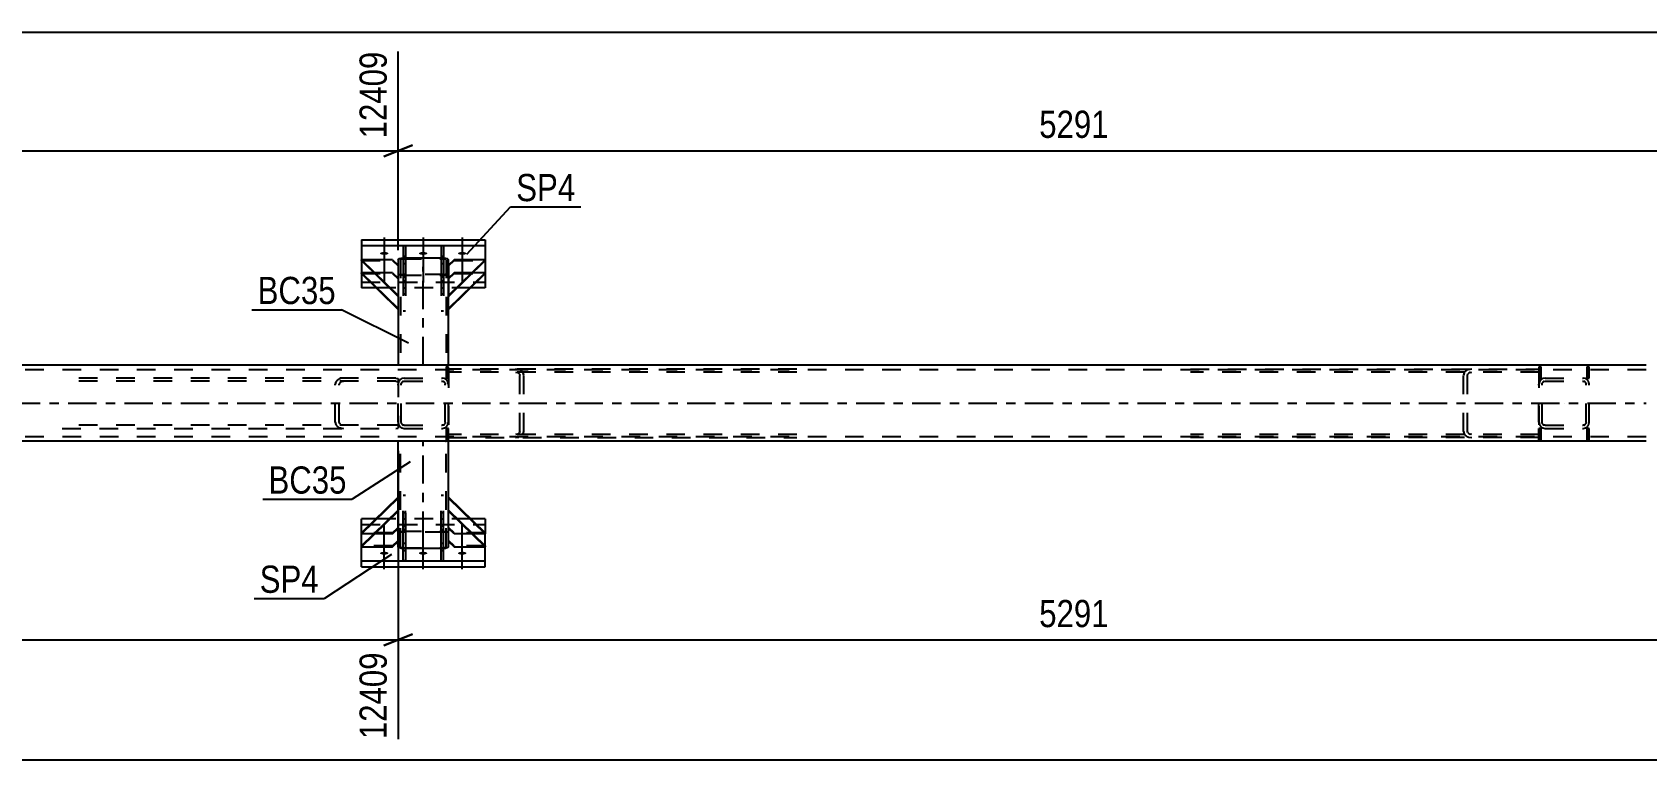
# Model space of a CAD drawing. Header units: millimetres. Extents: x -75 to 766, y -422 to 172.
# Drawn here: x 417.9 to 587.7, y -268.4 to -191.9 of the extents above; entities that cross this region are included whole.
import ezdxf

# ---------------------------------------------------------------- set-up
doc = ezdxf.new("R2010")
doc.units = ezdxf.units.MM
doc.linetypes.add('DXK_LINE_DOT2', pattern=[3.9198, 1.9599, -1.9599])
doc.linetypes.add('DXK_LINE_DOT3', pattern=[5.9187, 2.979, -0.9799, 0.9799, -0.9799])
doc.styles.add('Arial Narrow', font='ARIALN.TTF', dxfattribs={"height": 0.2})

# ---------------------------------------------------------------- blocks, each defined once
blk = doc.blocks.new('Part-386048478-48421 - 48412')
at = {"color": 7, "linetype": 'DXK_LINE_DOT2'}
for p, q in [((461.64, -227.31), (461.64, -234.51)), ((498.29, -227.31), (461.64, -227.31)), ((469.04, -227.36), (468.71, -227.31)), ((498.29, -227.63), (461.64, -227.63)), ((468.71, -227.63), (468.87, -227.66)), ((469.11, -227.83), (469.15, -227.95)), ((469.15, -233.87), (469.15, -227.95)), ((469.58, -227.95), (469.52, -227.71)), ((469.58, -233.87), (469.58, -227.95)), ((498.29, -234.19), (461.64, -234.19)), ((468.87, -234.17), (468.71, -234.19)), ((469.15, -233.87), (469.11, -234)), ((469.52, -234.12), (469.58, -233.87)), ((461.64, -234.51), (498.29, -234.51)), ((468.71, -234.51), (469.04, -234.47))]:
    blk.add_line(p, q, dxfattribs=at)
for centre, radius, start, end in [((468.84, -228.14), 0.802, 32.4104, 75.4453), ((468.77, -228.05), 0.401, 32.4104, 75.4453), ((468.77, -233.78), 0.401, 284.5547, 327.5896)]:
    blk.add_arc(centre, radius, start, end, dxfattribs=at)
blk = doc.blocks.new('Part-386048478-48477 - 48412')
at = {"color": 7, "linetype": 'DXK_LINE_DOT2'}
for p, q in [((581.64, -233.55), (581.4, -233.55)), ((581.4, -233.55), (581.4, -234.75)), ((581.64, -234.75), (581.64, -233.55)), ((581.4, -234.75), (581.64, -234.75))]:
    blk.add_line(p, q, dxfattribs=at)
blk = doc.blocks.new('Part-386048478-48478 - 48412')
at = {"color": 7, "linetype": 'DXK_LINE_DOT2'}
for p, q in [((576.6, -227.07), (576.36, -227.07)), ((576.36, -227.07), (576.36, -228.27)), ((576.36, -227.07), (576.36, -228.27)), ((576.6, -228.27), (576.6, -227.07)), ((576.6, -228.27), (576.6, -227.07)), ((576.36, -228.27), (576.6, -228.27))]:
    blk.add_line(p, q, dxfattribs=at)
blk = doc.blocks.new('Part-386048478-48480 - 48412')
at = {"color": 7, "linetype": 'DXK_LINE_DOT2'}
for p, q in [((461.64, -227.07), (461.4, -227.07)), ((461.4, -227.07), (461.4, -228.27)), ((461.64, -228.27), (461.64, -227.07)), ((461.4, -228.27), (461.64, -228.27))]:
    blk.add_line(p, q, dxfattribs=at)
blk = doc.blocks.new('Part-386048478-48425 - 48412')
at = {"color": 7, "linetype": 'DXK_LINE_DOT2'}
for p, q in [((576.41, -228.67), (576.36, -228.91)), ((576.36, -232.91), (576.36, -228.91)), ((576.68, -228.91), (576.7, -228.79)), ((576.68, -232.91), (576.68, -228.91)), ((577, -228.27), (576.76, -228.32)), ((576.88, -228.62), (577, -228.59)), ((577, -228.27), (581, -228.27)), ((577, -228.59), (581, -228.59)), ((581.24, -228.32), (581, -228.27)), ((581, -228.59), (581.12, -228.62)), ((581.3, -228.79), (581.32, -228.91)), ((581.32, -232.91), (581.32, -228.91)), ((581.64, -228.91), (581.59, -228.67)), ((581.64, -232.91), (581.64, -228.91)), ((576.36, -232.91), (576.41, -233.16)), ((576.7, -233.04), (576.68, -232.91)), ((576.76, -233.51), (577, -233.55)), ((577, -233.23), (576.88, -233.21)), ((577, -233.23), (581, -233.23)), ((577, -233.55), (581, -233.55)), ((581.12, -233.21), (581, -233.23)), ((581, -233.55), (581.24, -233.51)), ((581.32, -232.91), (581.3, -233.04)), ((581.59, -233.16), (581.64, -232.91))]:
    blk.add_line(p, q, dxfattribs=at)
at = {"color": 7, "linetype": 'DXK_LINE_DOT3'}
blk.add_line((579, -230.91), (579, -230.91), dxfattribs=at)
at = {"color": 7, "linetype": 'DXK_LINE_DOT2'}
for centre, radius, start, end in [((577, -228.91), 0.64, 112.5, 157.5), ((577, -228.91), 0.32, 112.5, 157.5), ((581, -228.91), 0.32, 22.5, 67.5), ((581, -228.91), 0.64, 22.5, 67.5), ((577, -232.91), 0.64, 202.5, 247.5), ((577, -232.91), 0.32, 202.5, 247.5), ((581, -232.91), 0.32, 292.5, 337.5), ((581, -232.91), 0.64, 292.5, 337.5)]:
    blk.add_arc(centre, radius, start, end, dxfattribs=at)
blk = doc.blocks.new('Part-386048478-48492 - 48412')
at = {"color": 7, "linetype": 'DXK_LINE_DOT2'}
for p, q in [((587.64, -227.39), (-40, -227.39)), ((587.64, -226.91), (-23.61, -226.91)), ((461.55, -226.91), (456.45, -226.91)), ((587.64, -234.43), (-40, -234.43)), ((587.64, -234.91), (-23.61, -234.91)), ((461.61, -234.91), (456.39, -234.91))]:
    blk.add_line(p, q, dxfattribs=at)
at = {"color": 2, "linetype": 'Continuous'}
for p, q in [((456.45, -226.91), (221.61, -226.91)), ((587.64, -226.91), (461.55, -226.91)), ((456.39, -234.91), (221.61, -234.91)), ((587.64, -234.91), (461.61, -234.91))]:
    blk.add_line(p, q, dxfattribs=at)
at = {"color": 7, "linetype": 'DXK_LINE_DOT3'}
blk.add_line((-40, -230.91), (587.64, -230.91), dxfattribs=at)
blk = doc.blocks.new('Part-386048478-48428 - 48412')
at = {"color": 7, "linetype": 'DXK_LINE_DOT2'}
for p, q in [((456.41, -228.67), (456.36, -228.91)), ((456.36, -232.91), (456.36, -228.91)), ((456.68, -228.91), (456.7, -228.79)), ((456.68, -232.91), (456.68, -228.91)), ((457, -228.27), (456.76, -228.32)), ((456.88, -228.62), (457, -228.59)), ((457, -228.27), (461, -228.27)), ((457, -228.59), (461, -228.59)), ((461.24, -228.32), (461, -228.27)), ((461, -228.59), (461.12, -228.62)), ((461.3, -228.79), (461.32, -228.91)), ((461.32, -232.91), (461.32, -228.91)), ((461.64, -228.91), (461.59, -228.67)), ((461.64, -232.91), (461.64, -228.91)), ((456.36, -232.91), (456.41, -233.16)), ((456.7, -233.04), (456.68, -232.91)), ((456.76, -233.51), (457, -233.55)), ((457, -233.23), (456.88, -233.21)), ((457, -233.23), (461, -233.23)), ((457, -233.55), (461, -233.55)), ((461.12, -233.21), (461, -233.23)), ((461, -233.55), (461.24, -233.51)), ((461.32, -232.91), (461.3, -233.04)), ((461.59, -233.16), (461.64, -232.91))]:
    blk.add_line(p, q, dxfattribs=at)
at = {"color": 7, "linetype": 'DXK_LINE_DOT3'}
blk.add_line((459, -230.91), (459, -230.91), dxfattribs=at)
at = {"color": 7, "linetype": 'DXK_LINE_DOT2'}
for centre, radius, start, end in [((457, -228.91), 0.64, 112.5, 157.5), ((457, -228.91), 0.32, 112.5, 157.5), ((461, -228.91), 0.32, 22.5, 67.5), ((461, -228.91), 0.64, 22.5, 67.5), ((457, -232.91), 0.64, 202.5, 247.5), ((457, -232.91), 0.32, 202.5, 247.5), ((461, -232.91), 0.32, 292.5, 337.5), ((461, -232.91), 0.64, 292.5, 337.5)]:
    blk.add_arc(centre, radius, start, end, dxfattribs=at)
blk = doc.blocks.new('Part-386048478-48433 - 48412')
at = {"color": 2, "linetype": 'Continuous'}
for p, q in [((456.5, -215.69), (456.66, -215.65)), ((456.66, -215.65), (456.84, -215.64)), ((456.84, -215.64), (456.88, -215.64)), ((460.88, -215.64), (457.12, -215.64)), ((461.16, -215.64), (461.12, -215.64)), ((461.16, -215.64), (461.34, -215.65)), ((461.34, -215.65), (461.5, -215.69)), ((456.36, -215.8), (456.4, -215.74)), ((456.36, -215.8), (456.36, -226.91)), ((456.4, -215.74), (456.5, -215.69)), ((461.5, -215.69), (461.6, -215.74)), ((461.6, -215.74), (461.64, -215.8)), ((461.64, -226.91), (461.64, -215.8)), ((461.55, -226.91), (456.45, -226.91))]:
    blk.add_line(p, q, dxfattribs=at)
at = {"color": 7, "linetype": 'DXK_LINE_DOT2'}
for p, q in [((457.12, -215.64), (456.88, -215.64)), ((461.12, -215.64), (460.88, -215.64)), ((456.4, -217.34), (456.36, -217.28)), ((456.5, -217.4), (456.4, -217.34)), ((456.62, -215.77), (456.6, -215.8)), ((456.6, -215.8), (456.6, -226.91)), ((456.6, -217.28), (456.62, -217.31)), ((456.67, -215.74), (456.62, -215.77)), ((456.62, -217.31), (456.67, -217.34)), ((456.75, -215.73), (456.67, -215.74)), ((456.67, -217.34), (456.75, -217.36)), ((456.84, -215.72), (456.75, -215.73)), ((456.75, -217.36), (456.84, -217.36)), ((456.84, -215.72), (461.16, -215.72)), ((461.16, -217.36), (456.84, -217.36)), ((461.25, -215.73), (461.16, -215.72)), ((461.16, -217.36), (461.25, -217.36)), ((461.33, -215.74), (461.25, -215.73)), ((461.25, -217.36), (461.33, -217.34)), ((461.38, -215.77), (461.33, -215.74)), ((461.33, -217.34), (461.34, -217.33)), ((461.34, -217.33), (461.38, -217.31)), ((461.4, -215.8), (461.38, -215.77)), ((461.38, -217.31), (461.4, -217.28)), ((461.4, -215.8), (461.4, -226.91)), ((461.6, -217.34), (461.5, -217.4)), ((461.64, -217.28), (461.6, -217.34)), ((456.66, -217.43), (456.5, -217.4)), ((456.84, -217.44), (456.66, -217.43)), ((456.84, -217.44), (461.16, -217.44)), ((461.34, -217.43), (461.16, -217.44)), ((461.5, -217.4), (461.34, -217.43)), ((456.45, -226.91), (456.36, -226.91)), ((461.38, -226.91), (461.4, -226.91)), ((461.55, -226.91), (461.64, -226.91))]:
    blk.add_line(p, q, dxfattribs=at)
at = {"color": 7, "linetype": 'DXK_LINE_DOT3'}
blk.add_line((459, -226.91), (459, -216.54), dxfattribs=at)
blk = doc.blocks.new('Part-386048478-48437 - 48412')
at = {"color": 7, "linetype": 'DXK_LINE_DOT2'}
for p, q in [((456.1, -228.27), (421.03, -228.27)), ((456.1, -228.59), (421.03, -228.59)), ((449.8, -228.67), (449.73, -228.91)), ((449.73, -232.91), (449.73, -228.91)), ((450.17, -228.91), (450.21, -228.79)), ((450.17, -232.91), (450.17, -228.91)), ((450.61, -228.27), (450.28, -228.32)), ((450.44, -228.62), (450.61, -228.59)), ((456.1, -228.27), (456.36, -228.31)), ((456.1, -228.59), (456.27, -228.62)), ((456.27, -228.62), (456.36, -228.66)), ((456.36, -228.31), (456.36, -233.52)), ((456.1, -233.23), (421.03, -233.23)), ((421.03, -233.55), (456.1, -233.55)), ((449.73, -232.91), (449.8, -233.16)), ((450.21, -233.04), (450.17, -232.91)), ((450.28, -233.51), (450.61, -233.55)), ((450.61, -233.23), (450.44, -233.21)), ((456.27, -233.21), (456.1, -233.23)), ((456.1, -233.55), (456.36, -233.52)), ((456.36, -233.17), (456.27, -233.21))]:
    blk.add_line(p, q, dxfattribs=at)
for centre, radius, start, end in [((450.48, -229.1), 0.802, 104.5547, 147.5896), ((450.54, -229.01), 0.401, 104.5547, 147.5896), ((450.48, -232.73), 0.802, 212.4104, 255.4453), ((450.54, -232.82), 0.401, 212.4104, 255.4453)]:
    blk.add_arc(centre, radius, start, end, dxfattribs=at)
blk = doc.blocks.new('Part-386048478-48438 - 48412')
at = {"color": 7, "linetype": 'DXK_LINE_DOT2'}
for p, q in [((539.71, -227.31), (576.36, -227.31)), ((569.29, -227.31), (568.96, -227.36)), ((576.36, -227.31), (576.36, -234.51)), ((576.36, -227.63), (539.71, -227.63)), ((568.48, -227.71), (568.42, -227.95)), ((568.42, -233.87), (568.42, -227.95)), ((568.85, -227.95), (568.89, -227.83)), ((568.85, -233.87), (568.85, -227.95)), ((569.13, -227.66), (569.29, -227.63)), ((576.36, -234.19), (539.71, -234.19)), ((568.42, -233.87), (568.48, -234.12)), ((568.89, -234), (568.85, -233.87)), ((569.29, -234.19), (569.13, -234.17)), ((576.36, -234.51), (539.71, -234.51)), ((568.96, -234.47), (569.29, -234.51))]:
    blk.add_line(p, q, dxfattribs=at)
for centre, radius, start, end in [((569.16, -228.14), 0.802, 104.5547, 147.5896), ((569.23, -228.05), 0.401, 104.5547, 147.5896), ((569.16, -233.69), 0.802, 212.4104, 255.4453), ((569.23, -233.78), 0.401, 212.4104, 255.4453)]:
    blk.add_arc(centre, radius, start, end, dxfattribs=at)
blk = doc.blocks.new('Part-386048478-48444 - 48412')
at = {"color": 2, "linetype": 'Continuous'}
for p, q in [((456.36, -246.03), (456.36, -234.91)), ((461.61, -234.91), (456.39, -234.91)), ((461.64, -246.03), (461.64, -234.91)), ((456.4, -246.09), (456.36, -246.03)), ((456.5, -246.14), (456.4, -246.09)), ((456.66, -246.18), (456.5, -246.14)), ((456.84, -246.19), (456.66, -246.18)), ((456.84, -246.19), (456.88, -246.19)), ((460.88, -246.19), (457.12, -246.19)), ((461.16, -246.19), (461.12, -246.19)), ((461.34, -246.18), (461.16, -246.19)), ((461.5, -246.14), (461.34, -246.18)), ((461.6, -246.09), (461.5, -246.14)), ((461.64, -246.03), (461.6, -246.09))]:
    blk.add_line(p, q, dxfattribs=at)
at = {"color": 7, "linetype": 'DXK_LINE_DOT2'}
for p, q in [((456.39, -234.91), (456.36, -234.91)), ((456.36, -234.91), (456.39, -234.91)), ((456.6, -246.03), (456.6, -234.91)), ((461.33, -234.91), (461.34, -234.91)), ((461.34, -234.91), (461.38, -234.91)), ((461.38, -234.91), (461.4, -234.91)), ((461.4, -246.03), (461.4, -234.91)), ((461.64, -234.91), (461.61, -234.91)), ((461.64, -234.91), (461.61, -234.91)), ((456.36, -244.55), (456.4, -244.49)), ((456.4, -244.49), (456.5, -244.43)), ((456.5, -244.43), (456.66, -244.4)), ((456.62, -244.52), (456.6, -244.55)), ((456.67, -244.49), (456.62, -244.52)), ((456.66, -244.4), (456.84, -244.38)), ((456.75, -244.47), (456.67, -244.49)), ((456.84, -244.47), (456.75, -244.47)), ((456.84, -244.38), (461.16, -244.38)), ((461.16, -244.47), (456.84, -244.47)), ((461.16, -244.38), (461.34, -244.4)), ((461.25, -244.47), (461.16, -244.47)), ((461.33, -244.49), (461.25, -244.47)), ((461.38, -244.52), (461.33, -244.49)), ((461.34, -244.4), (461.5, -244.43)), ((461.4, -244.55), (461.38, -244.52)), ((461.5, -244.43), (461.6, -244.49)), ((461.6, -244.49), (461.64, -244.55)), ((456.6, -246.03), (456.62, -246.06)), ((456.62, -246.06), (456.67, -246.08)), ((456.67, -246.08), (456.75, -246.1)), ((456.75, -246.1), (456.84, -246.11)), ((456.84, -246.11), (461.16, -246.11)), ((457.12, -246.19), (456.88, -246.19)), ((461.12, -246.19), (460.88, -246.19)), ((461.16, -246.11), (461.25, -246.1)), ((461.25, -246.1), (461.33, -246.08)), ((461.33, -246.08), (461.38, -246.06)), ((461.38, -246.06), (461.4, -246.03))]:
    blk.add_line(p, q, dxfattribs=at)
at = {"color": 7, "linetype": 'DXK_LINE_DOT3'}
blk.add_line((459, -245.29), (459, -234.91), dxfattribs=at)
blk = doc.blocks.new('Part-386048478-48446 - 48412')
at = {"color": 2, "linetype": 'Continuous'}
for p, q in [((454.04, -243.06), (452.5, -243.06)), ((452.5, -244.64), (452.5, -243.06)), ((465.5, -243.06), (463.96, -243.06)), ((465.5, -243.06), (465.5, -244.64)), ((452.5, -246.01), (452.5, -244.64)), ((452.5, -248.11), (452.5, -246.01)), ((465.5, -246.01), (465.5, -244.64)), ((465.5, -248.11), (465.5, -246.01)), ((452.5, -247.51), (465.5, -247.51)), ((452.5, -248.11), (465.5, -248.11))]:
    blk.add_line(p, q, dxfattribs=at)
at = {"color": 7, "linetype": 'DXK_LINE_DOT2'}
for p, q in [((452.5, -243.67), (465.5, -243.67)), ((463.96, -243.06), (454.04, -243.06)), ((452.5, -244.64), (452.5, -244.64)), ((452.5, -246.01), (452.5, -246.01)), ((465.5, -244.64), (465.5, -244.64)), ((465.5, -244.64), (465.5, -244.64)), ((465.5, -246.01), (465.5, -246.01)), ((465.5, -246.01), (465.5, -246.01))]:
    blk.add_line(p, q, dxfattribs=at)
blk = doc.blocks.new('Part-386048478-48520 - 48412')
at = {"color": 7, "linetype": 'DXK_LINE_DOT2'}
for p, q in [((456.88, -244.18), (456.88, -240.63)), ((457.12, -240.63), (456.88, -240.63)), ((457.12, -244.18), (457.12, -240.63)), ((456.88, -243.06), (457.12, -243.06)), ((456.88, -243.82), (457.12, -243.82)), ((456.88, -244.18), (457.12, -244.18))]:
    blk.add_line(p, q, dxfattribs=at)
blk = doc.blocks.new('Part-386048478-48469 - 48412')
at = {"color": 2, "linetype": 'Continuous'}
for p, q in [((452.5, -213.72), (465.5, -213.72)), ((452.5, -213.72), (452.5, -215.82)), ((465.5, -213.72), (465.5, -215.82)), ((452.5, -214.32), (465.5, -214.32)), ((452.5, -215.82), (452.5, -217.18)), ((452.5, -217.19), (452.5, -218.76)), ((465.5, -215.82), (465.5, -217.18)), ((465.5, -217.19), (465.5, -218.76)), ((454.04, -218.76), (452.5, -218.76)), ((465.5, -218.76), (463.96, -218.76))]:
    blk.add_line(p, q, dxfattribs=at)
at = {"color": 7, "linetype": 'DXK_LINE_DOT2'}
for p, q in [((452.5, -215.82), (452.5, -215.82)), ((452.5, -215.82), (452.5, -215.82)), ((452.5, -217.18), (452.5, -217.19)), ((452.5, -217.18), (452.5, -217.19)), ((465.5, -215.82), (465.5, -215.82)), ((465.5, -215.82), (465.5, -215.82)), ((465.5, -217.18), (465.5, -217.19)), ((465.5, -217.18), (465.5, -217.19)), ((452.5, -218.16), (465.5, -218.16)), ((463.96, -218.76), (454.04, -218.76))]:
    blk.add_line(p, q, dxfattribs=at)
blk = doc.blocks.new('Part-386048478-48476 - 48412')
at = {"color": 7, "linetype": 'DXK_LINE_DOT2'}
for p, q in [((581.64, -227.07), (581.4, -227.07)), ((581.4, -227.07), (581.4, -228.27)), ((581.64, -228.27), (581.64, -227.07)), ((581.4, -228.27), (581.64, -228.27))]:
    blk.add_line(p, q, dxfattribs=at)
blk = doc.blocks.new('Part-386048478-48479 - 48412')
at = {"color": 7, "linetype": 'DXK_LINE_DOT2'}
for p, q in [((576.6, -233.55), (576.36, -233.55)), ((576.36, -234.75), (576.36, -233.55)), ((576.36, -233.55), (576.36, -234.75)), ((576.6, -234.75), (576.6, -233.55)), ((576.6, -234.75), (576.6, -233.55)), ((576.36, -234.75), (576.6, -234.75))]:
    blk.add_line(p, q, dxfattribs=at)
blk = doc.blocks.new('Part-386048478-48481 - 48412')
at = {"color": 7, "linetype": 'DXK_LINE_DOT2'}
for p, q in [((461.64, -233.55), (461.4, -233.55)), ((461.4, -233.55), (461.4, -234.75)), ((461.64, -234.75), (461.64, -233.55)), ((461.4, -234.75), (461.64, -234.75))]:
    blk.add_line(p, q, dxfattribs=at)
blk = doc.blocks.new('Part-386048478-48521 - 48412')
at = {"color": 7, "linetype": 'DXK_LINE_DOT2'}
for p, q in [((460.88, -244.18), (460.88, -240.63)), ((461.12, -240.63), (460.88, -240.63)), ((461.12, -244.18), (461.12, -240.63)), ((460.88, -243.06), (461.12, -243.06)), ((460.88, -243.82), (461.12, -243.82)), ((460.88, -244.18), (461.12, -244.18))]:
    blk.add_line(p, q, dxfattribs=at)
blk = doc.blocks.new('Part-386048478-48522 - 48412')
at = {"color": 2, "linetype": 'Continuous'}
for p, q in [((456.88, -247.51), (456.88, -242.43)), ((457.12, -242.43), (456.88, -242.43)), ((457.12, -242.43), (457.12, -247.51)), ((457.12, -247.51), (456.88, -247.51))]:
    blk.add_line(p, q, dxfattribs=at)
at = {"color": 7, "linetype": 'DXK_LINE_DOT2'}
for p, q in [((456.88, -245.63), (457.12, -245.63)), ((456.88, -246.4), (457.12, -246.4))]:
    blk.add_line(p, q, dxfattribs=at)
blk = doc.blocks.new('Part-386048478-48523 - 48412')
at = {"color": 2, "linetype": 'Continuous'}
for p, q in [((460.88, -247.51), (460.88, -242.43)), ((461.12, -242.43), (460.88, -242.43)), ((461.12, -247.51), (461.12, -242.43)), ((460.88, -247.51), (461.12, -247.51))]:
    blk.add_line(p, q, dxfattribs=at)
at = {"color": 7, "linetype": 'DXK_LINE_DOT2'}
for p, q in [((460.88, -245.63), (461.12, -245.63)), ((460.88, -246.4), (461.12, -246.4))]:
    blk.add_line(p, q, dxfattribs=at)
blk = doc.blocks.new('Part-386048478-48524 - 48412')
at = {"color": 2, "linetype": 'Continuous'}
for p, q in [((452.5, -245.93), (456.36, -242.17)), ((456.36, -242.25), (452.5, -246.01)), ((452.5, -246.01), (452.5, -245.93)), ((452.5, -246.01), (455.76, -246.01)), ((455.76, -246.01), (456.36, -245.45))]:
    blk.add_line(p, q, dxfattribs=at)
at = {"color": 7, "linetype": 'DXK_LINE_DOT2'}
for p, q in [((456.36, -245.45), (456.36, -242.17)), ((455.76, -245.93), (452.5, -245.93)), ((455.76, -245.93), (456.36, -245.37)), ((455.76, -246.01), (455.76, -245.93))]:
    blk.add_line(p, q, dxfattribs=at)
blk = doc.blocks.new('Part-386048478-48525 - 48412')
at = {"color": 2, "linetype": 'Continuous'}
for p, q in [((452.5, -244.56), (456.36, -240.8)), ((456.36, -240.89), (452.5, -244.64)), ((452.5, -244.64), (452.5, -244.56)), ((453.82, -244.64), (452.5, -244.64))]:
    blk.add_line(p, q, dxfattribs=at)
at = {"color": 7, "linetype": 'DXK_LINE_DOT2'}
for p, q in [((456.36, -244.08), (456.36, -240.8)), ((455.76, -244.56), (456.36, -244)), ((455.76, -244.64), (456.36, -244.08)), ((455.76, -244.56), (452.5, -244.56)), ((455.76, -244.64), (453.82, -244.64)), ((455.76, -244.64), (455.76, -244.56))]:
    blk.add_line(p, q, dxfattribs=at)
blk = doc.blocks.new('Part-386048478-48526 - 48412')
at = {"color": 2, "linetype": 'Continuous'}
for p, q in [((461.64, -242.17), (465.5, -245.93)), ((461.64, -242.25), (465.5, -246.01)), ((461.64, -245.45), (462.24, -246.01)), ((462.24, -246.01), (465.5, -246.01)), ((465.5, -245.93), (465.5, -246.01))]:
    blk.add_line(p, q, dxfattribs=at)
at = {"color": 7, "linetype": 'DXK_LINE_DOT2'}
for p, q in [((461.64, -245.45), (461.64, -242.17)), ((462.24, -245.93), (461.64, -245.37)), ((465.5, -245.93), (462.24, -245.93)), ((462.24, -245.93), (462.24, -246.01))]:
    blk.add_line(p, q, dxfattribs=at)
blk = doc.blocks.new('Part-386048478-48527 - 48412')
at = {"color": 2, "linetype": 'Continuous'}
for p, q in [((461.64, -240.8), (465.5, -244.56)), ((461.64, -240.89), (465.5, -244.64)), ((465.5, -244.64), (464.18, -244.64)), ((465.5, -244.56), (465.5, -244.64))]:
    blk.add_line(p, q, dxfattribs=at)
at = {"color": 7, "linetype": 'DXK_LINE_DOT2'}
for p, q in [((461.64, -244.08), (461.64, -240.8)), ((462.24, -244.56), (461.64, -244)), ((462.24, -244.64), (461.64, -244.08)), ((465.5, -244.56), (462.24, -244.56)), ((462.24, -244.64), (462.24, -244.56)), ((464.18, -244.64), (462.24, -244.64))]:
    blk.add_line(p, q, dxfattribs=at)
blk = doc.blocks.new('Part-386048478-48528 - 48412')
at = {"color": 2, "linetype": 'Continuous'}
for p, q in [((460.88, -214.32), (461.12, -214.32)), ((460.88, -214.32), (460.88, -219.4)), ((461.12, -214.32), (461.12, -219.4)), ((460.88, -219.4), (461.12, -219.4))]:
    blk.add_line(p, q, dxfattribs=at)
at = {"color": 7, "linetype": 'DXK_LINE_DOT2'}
for p, q in [((460.88, -214.32), (460.88, -214.32)), ((460.88, -214.32), (460.88, -214.32)), ((460.88, -215.43), (461.12, -215.43)), ((461.12, -214.32), (461.12, -214.32)), ((461.12, -214.32), (461.12, -214.32)), ((460.88, -216.2), (461.12, -216.2))]:
    blk.add_line(p, q, dxfattribs=at)
blk = doc.blocks.new('Part-386048478-48529 - 48412')
at = {"color": 2, "linetype": 'Continuous'}
for p, q in [((456.88, -214.32), (457.12, -214.32)), ((456.88, -214.32), (456.88, -219.4)), ((457.12, -214.32), (457.12, -219.4)), ((456.88, -219.4), (457.12, -219.4))]:
    blk.add_line(p, q, dxfattribs=at)
at = {"color": 7, "linetype": 'DXK_LINE_DOT2'}
for p, q in [((456.88, -214.32), (456.88, -214.32)), ((456.88, -214.32), (456.88, -214.32)), ((456.88, -215.43), (457.12, -215.43)), ((457.12, -214.32), (457.12, -214.32)), ((457.12, -214.32), (457.12, -214.32)), ((456.88, -216.2), (457.12, -216.2))]:
    blk.add_line(p, q, dxfattribs=at)
blk = doc.blocks.new('Part-386048478-48530 - 48412')
at = {"color": 7, "linetype": 'DXK_LINE_DOT2'}
for p, q in [((461.12, -217.65), (460.88, -217.65)), ((460.88, -217.65), (460.88, -221.2)), ((460.88, -218.01), (461.12, -218.01)), ((460.88, -218.76), (461.12, -218.76)), ((461.12, -217.65), (461.12, -221.2)), ((461.12, -221.2), (460.88, -221.2))]:
    blk.add_line(p, q, dxfattribs=at)
blk = doc.blocks.new('Part-386048478-48531 - 48412')
at = {"color": 7, "linetype": 'DXK_LINE_DOT2'}
for p, q in [((457.12, -217.65), (456.88, -217.65)), ((456.88, -217.65), (456.88, -221.2)), ((456.88, -218.01), (457.12, -218.01)), ((456.88, -218.76), (457.12, -218.76)), ((457.12, -217.65), (457.12, -221.2)), ((457.12, -221.2), (456.88, -221.2))]:
    blk.add_line(p, q, dxfattribs=at)
blk = doc.blocks.new('Part-386048478-48532 - 48412')
at = {"color": 2, "linetype": 'Continuous'}
for p, q in [((452.5, -215.9), (452.5, -215.82)), ((455.76, -215.82), (452.5, -215.82)), ((452.5, -215.82), (456.36, -219.58)), ((456.36, -219.66), (452.5, -215.9)), ((455.76, -215.82), (456.36, -216.38))]:
    blk.add_line(p, q, dxfattribs=at)
at = {"color": 7, "linetype": 'DXK_LINE_DOT2'}
for p, q in [((452.5, -215.9), (455.76, -215.9)), ((455.76, -215.9), (455.76, -215.82)), ((455.76, -215.9), (456.36, -216.46)), ((456.36, -216.38), (456.36, -219.66))]:
    blk.add_line(p, q, dxfattribs=at)
blk = doc.blocks.new('Part-386048478-48533 - 48412')
at = {"color": 2, "linetype": 'Continuous'}
for p, q in [((452.5, -217.27), (452.5, -217.18)), ((453.82, -217.18), (452.5, -217.18)), ((452.5, -217.18), (456.36, -220.94)), ((456.36, -221.03), (452.5, -217.27))]:
    blk.add_line(p, q, dxfattribs=at)
at = {"color": 7, "linetype": 'DXK_LINE_DOT2'}
for p, q in [((452.5, -217.27), (455.76, -217.27)), ((455.76, -217.18), (453.82, -217.18)), ((455.76, -217.27), (455.76, -217.18)), ((455.76, -217.18), (456.36, -217.75)), ((455.76, -217.27), (456.36, -217.83)), ((456.36, -217.75), (456.36, -221.03))]:
    blk.add_line(p, q, dxfattribs=at)
blk = doc.blocks.new('Part-386048478-48534 - 48412')
at = {"color": 2, "linetype": 'Continuous'}
for p, q in [((462.24, -215.82), (461.64, -216.38)), ((461.64, -219.58), (465.5, -215.82)), ((461.64, -219.66), (465.5, -215.9)), ((465.5, -215.82), (462.24, -215.82)), ((465.5, -215.82), (465.5, -215.9))]:
    blk.add_line(p, q, dxfattribs=at)
at = {"color": 7, "linetype": 'DXK_LINE_DOT2'}
for p, q in [((461.64, -216.46), (462.24, -215.9)), ((461.64, -216.38), (461.64, -219.66)), ((462.24, -215.82), (462.24, -215.9)), ((462.24, -215.9), (465.5, -215.9))]:
    blk.add_line(p, q, dxfattribs=at)
blk = doc.blocks.new('Part-386048478-48535 - 48412')
at = {"color": 2, "linetype": 'Continuous'}
for p, q in [((461.64, -220.94), (465.5, -217.18)), ((461.64, -221.03), (465.5, -217.27)), ((465.5, -217.18), (464.18, -217.18)), ((465.5, -217.18), (465.5, -217.27))]:
    blk.add_line(p, q, dxfattribs=at)
at = {"color": 7, "linetype": 'DXK_LINE_DOT2'}
for p, q in [((462.24, -217.18), (461.64, -217.75)), ((461.64, -217.83), (462.24, -217.27)), ((464.18, -217.18), (462.24, -217.18)), ((462.24, -217.18), (462.24, -217.27)), ((462.24, -217.27), (465.5, -217.27)), ((461.64, -217.75), (461.64, -221.03))]:
    blk.add_line(p, q, dxfattribs=at)
blk = doc.blocks.new('Bolt-386048478-48589 - 48412')
at = {"linetype": 'Continuous'}
for points in [[(454.9, -246.84), (454.81, -246.84), (454.72, -246.83), (454.64, -246.81), (454.57, -246.79), (454.52, -246.77), (454.48, -246.74), (454.46, -246.71), (454.46, -246.67), (454.48, -246.64), (454.52, -246.61), (454.57, -246.59), (454.64, -246.57), (454.72, -246.55), (454.81, -246.54), (454.9, -246.54), (454.99, -246.54), (455.08, -246.55), (455.16, -246.57), (455.23, -246.59), (455.28, -246.61), (455.32, -246.64), (455.34, -246.67), (455.34, -246.71), (455.32, -246.74), (455.28, -246.77), (455.23, -246.79), (455.16, -246.81), (455.08, -246.83), (454.99, -246.84)], [(458.98, -246.84), (458.89, -246.84), (458.8, -246.83), (458.72, -246.81), (458.65, -246.79), (458.6, -246.77), (458.56, -246.74), (458.54, -246.71), (458.54, -246.67), (458.56, -246.64), (458.6, -246.61), (458.65, -246.59), (458.72, -246.57), (458.8, -246.55), (458.89, -246.54), (458.98, -246.54), (459.07, -246.54), (459.16, -246.55), (459.24, -246.57), (459.31, -246.59), (459.36, -246.61), (459.4, -246.64), (459.42, -246.67), (459.42, -246.71), (459.4, -246.74), (459.36, -246.77), (459.31, -246.79), (459.24, -246.81), (459.16, -246.83), (459.07, -246.84)], [(463.1, -246.84), (463.01, -246.84), (462.92, -246.83), (462.84, -246.81), (462.77, -246.79), (462.72, -246.77), (462.68, -246.74), (462.66, -246.71), (462.66, -246.67), (462.68, -246.64), (462.72, -246.61), (462.77, -246.59), (462.84, -246.57), (462.92, -246.55), (463.01, -246.54), (463.1, -246.54), (463.19, -246.54), (463.28, -246.55), (463.36, -246.57), (463.43, -246.59), (463.48, -246.61), (463.52, -246.64), (463.54, -246.67), (463.54, -246.71), (463.52, -246.74), (463.48, -246.77), (463.43, -246.79), (463.36, -246.81), (463.28, -246.83), (463.19, -246.84)]]:
    blk.add_hatch(color=1, dxfattribs=at).paths.add_polyline_path(points)
at = {"color": 1, "linetype": 'DXK_LINE_DOT2'}
for p, q in [((454.9, -245.58), (454.9, -242.46)), ((458.98, -245.58), (458.98, -242.46)), ((463.1, -245.58), (463.1, -242.46)), ((454.9, -246.97), (454.9, -243.85)), ((463.1, -246.97), (463.1, -243.85))]:
    blk.add_line(p, q, dxfattribs=at)
at = {"color": 1, "linetype": 'Continuous'}
for p, q in [((454.9, -248.38), (454.9, -245.26)), ((458.98, -248.38), (458.98, -245.26)), ((463.1, -248.38), (463.1, -245.26))]:
    blk.add_line(p, q, dxfattribs=at)
blk = doc.blocks.new('Bolt-386048478-48597 - 48412')
at = {"linetype": 'Continuous'}
for points in [[(454.9, -214.99), (454.99, -214.99), (455.08, -215), (455.16, -215.02), (455.23, -215.04), (455.28, -215.06), (455.32, -215.09), (455.34, -215.12), (455.34, -215.16), (455.32, -215.19), (455.28, -215.21), (455.23, -215.24), (455.16, -215.26), (455.08, -215.28), (454.99, -215.29), (454.9, -215.29), (454.81, -215.29), (454.72, -215.28), (454.64, -215.26), (454.57, -215.24), (454.52, -215.21), (454.48, -215.19), (454.46, -215.16), (454.46, -215.12), (454.48, -215.09), (454.52, -215.06), (454.57, -215.04), (454.64, -215.02), (454.72, -215), (454.81, -214.99)], [(458.98, -214.99), (459.07, -214.99), (459.16, -215), (459.24, -215.02), (459.31, -215.04), (459.36, -215.06), (459.4, -215.09), (459.42, -215.12), (459.42, -215.16), (459.4, -215.19), (459.36, -215.21), (459.31, -215.24), (459.24, -215.26), (459.16, -215.28), (459.07, -215.29), (458.98, -215.29), (458.89, -215.29), (458.8, -215.28), (458.72, -215.26), (458.65, -215.24), (458.6, -215.21), (458.56, -215.19), (458.54, -215.16), (458.54, -215.12), (458.56, -215.09), (458.6, -215.06), (458.65, -215.04), (458.72, -215.02), (458.8, -215), (458.89, -214.99)], [(463.1, -214.99), (463.19, -214.99), (463.28, -215), (463.36, -215.02), (463.43, -215.04), (463.48, -215.06), (463.52, -215.09), (463.54, -215.12), (463.54, -215.16), (463.52, -215.19), (463.48, -215.21), (463.43, -215.24), (463.36, -215.26), (463.28, -215.28), (463.19, -215.29), (463.1, -215.29), (463.01, -215.29), (462.92, -215.28), (462.84, -215.26), (462.77, -215.24), (462.72, -215.21), (462.68, -215.19), (462.66, -215.16), (462.66, -215.12), (462.68, -215.09), (462.72, -215.06), (462.77, -215.04), (462.84, -215.02), (462.92, -215), (463.01, -214.99)]]:
    blk.add_hatch(color=1, dxfattribs=at).paths.add_polyline_path(points)
at = {"color": 1, "linetype": 'Continuous'}
for p, q in [((454.9, -213.45), (454.9, -216.57)), ((458.98, -213.45), (458.98, -216.57)), ((463.1, -213.45), (463.1, -216.57))]:
    blk.add_line(p, q, dxfattribs=at)
at = {"color": 1, "linetype": 'DXK_LINE_DOT2'}
for p, q in [((454.9, -214.84), (454.9, -217.96)), ((463.1, -214.84), (463.1, -217.96)), ((454.9, -216.25), (454.9, -219.37)), ((458.98, -216.25), (458.98, -219.37)), ((463.1, -216.25), (463.1, -219.37))]:
    blk.add_line(p, q, dxfattribs=at)
blk = doc.blocks.new('StraightDimension-386048478-49889 - 48412')
at = {"color": 7, "linetype": 'Continuous'}
for p, q in [((456.36, -214.8), (456.36, -193.89)), ((598.54, -221.11), (598.54, -193.89)), ((457.86, -203.73), (454.86, -204.93)), ((597.04, -204.93), (600.04, -203.73)), ((456.36, -204.33), (598.54, -204.33))]:
    blk.add_line(p, q, dxfattribs=at)
at = {"color": 0, "linetype": 'Continuous'}
blk.add_wipeout([(597.94, -193.29), (593.74, -193.29), (593.74, -203.63), (597.94, -203.63)], dxfattribs=at)
at = {"color": 0}
blk.add_wipeout([(531.71, -203.58), (531.71, -199.38), (523.19, -199.38), (523.19, -203.58)], dxfattribs=at)
at = {"color": 3, "linetype": 'Continuous', "style": 'Arial Narrow'}
blk.add_text('17700', height=2.863, rotation=90.0002, dxfattribs=at).set_placement((597.34, -203.03))
at = {"color": 3, "style": 'Arial Narrow'}
blk.add_text('5291', height=2.863, dxfattribs=at).set_placement((523.79, -202.98))
blk = doc.blocks.new('StraightDimension-386048478-49890 - 48412')
at = {"color": 7, "linetype": 'Continuous'}
for p, q in [((456.36, -214.8), (456.36, -193.89)), ((454.86, -204.93), (457.86, -203.73)), ((216.36, -204.33), (456.36, -204.33))]:
    blk.add_line(p, q, dxfattribs=at)
at = {"color": 0, "linetype": 'Continuous'}
blk.add_wipeout([(455.76, -193.29), (451.56, -193.29), (451.56, -203.63), (455.76, -203.63)], dxfattribs=at)
at = {"color": 3, "linetype": 'Continuous', "style": 'Arial Narrow'}
blk.add_text('12409', height=2.863, rotation=90.0002, dxfattribs=at).set_placement((455.16, -203.03))
blk = doc.blocks.new('StraightDimension-386048478-54015 - 48412')
at = {"color": 7, "linetype": 'Continuous'}
blk.add_line((-40, -191.87), (598.54, -191.87), dxfattribs=at)
blk = doc.blocks.new('StraightDimension-386048478-54082 - 48412')
at = {"color": 7, "linetype": 'Continuous'}
for p, q in [((456.36, -235.91), (456.36, -266.26)), ((598.54, -235.91), (598.54, -266.26)), ((457.86, -255.22), (454.86, -256.42)), ((456.36, -255.82), (598.54, -255.82)), ((597.04, -256.42), (600.04, -255.22))]:
    blk.add_line(p, q, dxfattribs=at)
at = {"color": 0}
blk.add_wipeout([(531.71, -255.07), (531.71, -250.87), (523.19, -250.87), (523.19, -255.07)], dxfattribs=at)
at = {"color": 0, "linetype": 'Continuous'}
blk.add_wipeout([(597.94, -256.52), (593.74, -256.52), (593.74, -266.86), (597.94, -266.86)], dxfattribs=at)
at = {"color": 3, "style": 'Arial Narrow'}
blk.add_text('5291', height=2.863, dxfattribs=at).set_placement((523.79, -254.47))
at = {"color": 3, "linetype": 'Continuous', "style": 'Arial Narrow'}
blk.add_text('17700', height=2.863, rotation=90.0002, dxfattribs=at).set_placement((597.34, -266.26))
blk = doc.blocks.new('StraightDimension-386048478-54083 - 48412')
at = {"color": 7, "linetype": 'Continuous'}
for p, q in [((456.36, -235.91), (456.36, -266.26)), ((216.36, -255.82), (456.36, -255.82)), ((454.86, -256.42), (457.86, -255.22))]:
    blk.add_line(p, q, dxfattribs=at)
at = {"color": 0, "linetype": 'Continuous'}
blk.add_wipeout([(455.76, -256.52), (451.56, -256.52), (451.56, -266.86), (455.76, -266.86)], dxfattribs=at)
at = {"color": 3, "linetype": 'Continuous', "style": 'Arial Narrow'}
blk.add_text('12409', height=2.863, rotation=90.0002, dxfattribs=at).set_placement((455.16, -266.26))
blk = doc.blocks.new('StraightDimension-386048478-54117 - 48412')
at = {"color": 7, "linetype": 'Continuous'}
blk.add_line((-41, -268.43), (599.54, -268.43), dxfattribs=at)
blk = doc.blocks.new('Mark-386048478-50011 - 48412')
at = {"color": 0}
blk.add_wipeout([(448.01, -250.86), (448.01, -247.86), (441.8, -247.86), (441.8, -250.86)], dxfattribs=at)
blk.add_wipeout([(448.01, -250.86), (448.01, -247.86), (441.8, -247.86), (441.8, -250.86)], dxfattribs=at)
at = {"color": 30, "linetype": 'Continuous'}
for p in [(455.67, -246.84), (441.2, -251.46)]:
    blk.add_line(p, (448.61, -251.46), dxfattribs=at)
at = {"color": 3, "style": 'Arial Narrow'}
blk.add_text('SP4', height=2.863, dxfattribs=at).set_placement((441.8, -250.86))
blk = doc.blocks.new('Mark-386048478-49999 - 48412')
at = {"color": 0}
blk.add_wipeout([(449.8, -220.47), (449.8, -217.47), (441.58, -217.47), (441.58, -220.47)], dxfattribs=at)
blk.add_wipeout([(449.8, -220.47), (449.8, -217.47), (441.58, -217.47), (441.58, -220.47)], dxfattribs=at)
at = {"color": 30, "linetype": 'Continuous'}
for p in [(440.98, -221.07), (457.45, -224.59)]:
    blk.add_line(p, (450.4, -221.07), dxfattribs=at)
at = {"color": 3, "style": 'Arial Narrow'}
blk.add_text('BC35', height=2.863, dxfattribs=at).set_placement((441.58, -220.47))
blk = doc.blocks.new('Mark-386048478-50008 - 48412')
at = {"color": 0}
blk.add_wipeout([(450.94, -240.42), (450.94, -237.42), (442.72, -237.42), (442.72, -240.42)], dxfattribs=at)
blk.add_wipeout([(450.94, -240.42), (450.94, -237.42), (442.72, -237.42), (442.72, -240.42)], dxfattribs=at)
at = {"color": 30, "linetype": 'Continuous'}
for p in [(457.64, -237.08), (442.12, -241.02)]:
    blk.add_line(p, (451.54, -241.02), dxfattribs=at)
at = {"color": 3, "style": 'Arial Narrow'}
blk.add_text('BC35', height=2.863, dxfattribs=at).set_placement((442.72, -240.42))
blk = doc.blocks.new('Mark-386048478-50032 - 48412')
at = {"color": 0}
blk.add_wipeout([(474.99, -209.64), (474.99, -206.64), (468.78, -206.64), (468.78, -209.64)], dxfattribs=at)
blk.add_wipeout([(474.99, -209.64), (474.99, -206.64), (468.78, -206.64), (468.78, -209.64)], dxfattribs=at)
at = {"color": 30, "linetype": 'Continuous'}
for p, q in [((463.59, -215.22), (468.18, -210.24)), ((468.18, -210.24), (475.59, -210.24))]:
    blk.add_line(p, q, dxfattribs=at)
at = {"color": 3, "style": 'Arial Narrow'}
blk.add_text('SP4', height=2.863, dxfattribs=at).set_placement((468.78, -209.64))

msp = doc.modelspace()

# ---------------------------------------------------------------- block references
for name in ['Part-386048478-48469 - 48412', 'Bolt-386048478-48597 - 48412', 'Part-386048478-48433 - 48412', 'Part-386048478-48529 - 48412', 'Part-386048478-48528 - 48412', 'Part-386048478-48532 - 48412', 'Part-386048478-48533 - 48412', 'Part-386048478-48534 - 48412', 'Part-386048478-48535 - 48412', 'Part-386048478-48531 - 48412', 'Part-386048478-48530 - 48412', 'Part-386048478-48492 - 48412', 'Part-386048478-48480 - 48412', 'Part-386048478-48421 - 48412', 'Part-386048478-48438 - 48412', 'Part-386048478-48478 - 48412', 'Part-386048478-48476 - 48412', 'Part-386048478-48437 - 48412', 'Part-386048478-48428 - 48412', 'Part-386048478-48425 - 48412', 'Part-386048478-48481 - 48412', 'Part-386048478-48479 - 48412', 'Part-386048478-48477 - 48412', 'Part-386048478-48444 - 48412', 'Part-386048478-48525 - 48412', 'Part-386048478-48520 - 48412', 'Part-386048478-48521 - 48412', 'Part-386048478-48527 - 48412', 'Part-386048478-48524 - 48412', 'Bolt-386048478-48589 - 48412', 'Part-386048478-48522 - 48412', 'Part-386048478-48523 - 48412', 'Part-386048478-48526 - 48412', 'Part-386048478-48446 - 48412']:
    msp.add_blockref(name, (0, 0))

# ---------------------------------------------------------------- next in the draw order: block references
for name in ['StraightDimension-386048478-49889 - 48412', 'StraightDimension-386048478-54082 - 48412']:
    msp.add_blockref(name, (0, 0))

# ---------------------------------------------------------------- next in the draw order: block references
for name in ['StraightDimension-386048478-49890 - 48412', 'StraightDimension-386048478-54083 - 48412']:
    msp.add_blockref(name, (0, 0))

# ---------------------------------------------------------------- next in the draw order: block references
for name in ['StraightDimension-386048478-54015 - 48412', 'StraightDimension-386048478-54117 - 48412']:
    msp.add_blockref(name, (0, 0))

# ---------------------------------------------------------------- next in the draw order: block references
for name in ['Mark-386048478-50032 - 48412', 'Mark-386048478-49999 - 48412', 'Mark-386048478-50008 - 48412', 'Mark-386048478-50011 - 48412']:
    msp.add_blockref(name, (0, 0))

doc.saveas('drawing.dxf')
